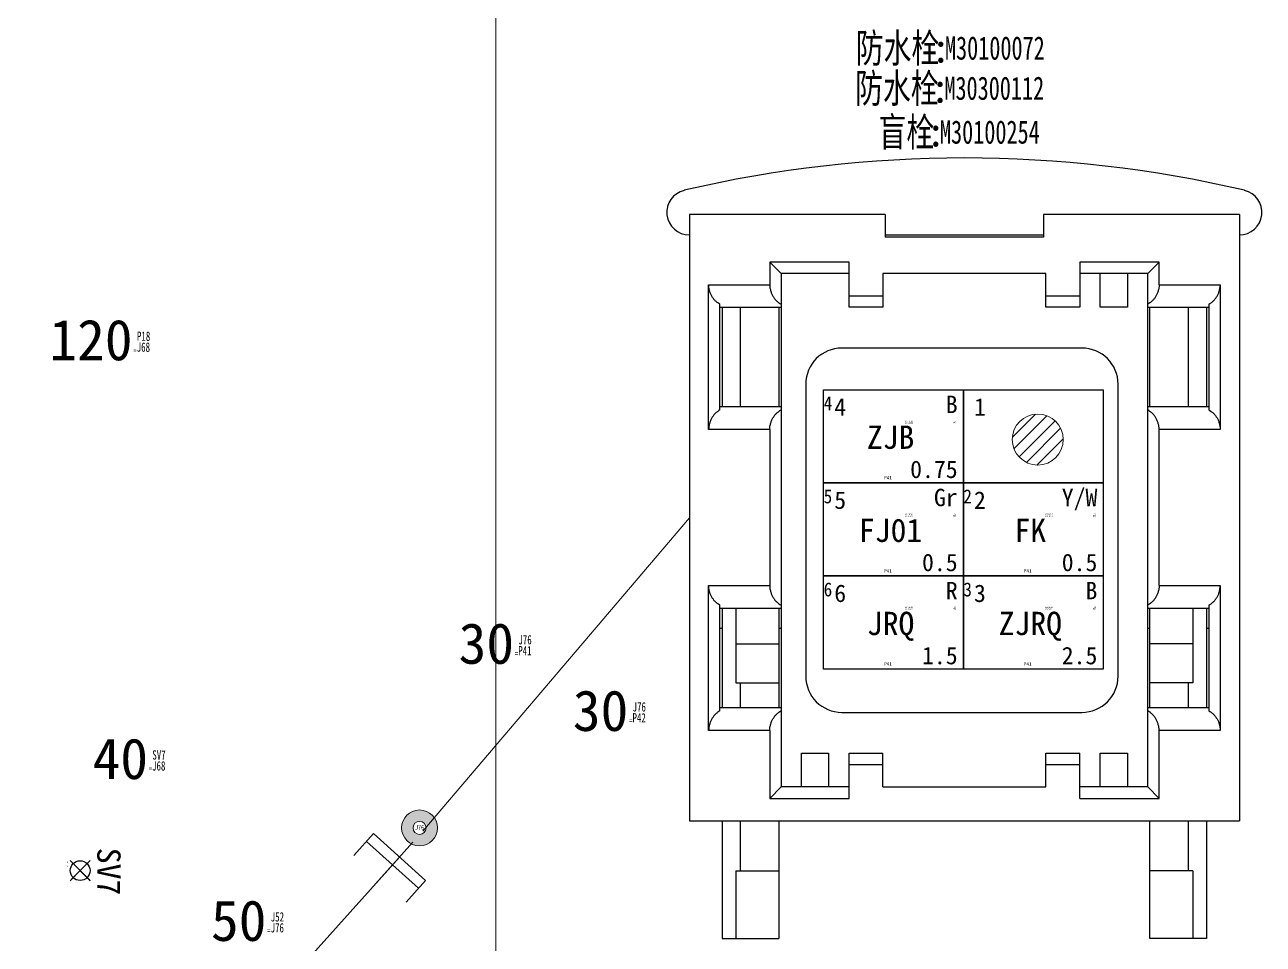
# Model space of a CAD drawing. Header units: millimetres. Extents: x -2653 to 6698, y -4403 to -42.
# Drawn here: x 394.1 to 500.5, y -505.8 to -426.8 of the extents above; entities that cross this region are included whole.
import ezdxf
from ezdxf.enums import TextEntityAlignment as Align

# ---------------------------------------------------------------- set-up
doc = ezdxf.new("R2010")
doc.units = ezdxf.units.MM
doc.header["$MEASUREMENT"] = 0
for name, color, linetype in [('01', 7, 'Continuous'), ('文字', 3, 'Continuous'), ('短路点', 4, 'Continuous'), ('短路点-E1', 53, 'Continuous'), ('短路点-短路线号', 2, 'Continuous'), ('节点长度', 1, 'Continuous'), ('节点长度-L', 32, 'Continuous'), ('轮廓线', 7, 'Continuous'), ('附件-供应商', 43, 'Continuous'), ('附件-名称', 53, 'Continuous'), ('附件-数量', 21, 'Continuous'), ('附件-编码', 52, 'Continuous')]:
    doc.layers.add(name, color=color, linetype=linetype)
for name, color, linetype, plot in [('短路点-不打印', 10, 'Continuous', False), ('节点长度-E1', 53, 'Continuous', False), ('节点长度-E2', 53, 'Continuous', False), ('节点长度-不打印', 14, 'Continuous', False), ('附件-不打印', 2, 'Continuous', False), ('隐藏-剥皮长度', 2, 'Continuous', False), ('隐藏-加余量', 1, 'Continuous', False), ('隐藏-备注', 1, 'Continuous', False), ('隐藏-孔位', 1, 'Continuous', False), ('隐藏-对应端子', 2, 'Continuous', False), ('隐藏-短路点信息', 4, 'Continuous', False), ('隐藏-节点长度辅助', 202, 'Continuous', False), ('隐藏-规格', 1, 'Continuous', False), ('隐藏-辅助信息', 3, 'Continuous', False), ('隐藏-防水栓', 2, 'Continuous', False)]:
    doc.layers.add(name, color=color, linetype=linetype, plot=plot)
doc.styles.add('CL', font='', dxfattribs={"height": 2})
doc.styles.add('灯泡', font='', dxfattribs={"width": 0.7})
doc.styles.get('CL').set_extended_font_data('SimSun')
doc.styles.get('灯泡').set_extended_font_data('NSimSun')

# ---------------------------------------------------------------- blocks, each defined once
blk = doc.blocks.new('节点长度')
at = {"layer": '节点长度-E1', "color": 202, "ltscale": 0.5, "style": 'CL', "width": 0.7, "flags": 4}
blk.add_attdef('E1', text='', height=0.8, dxfattribs=at).set_placement((1.35, 0.93), align=Align.MIDDLE_LEFT)
at = {"layer": '节点长度-E2', "color": 202, "ltscale": 0.5, "style": 'CL', "width": 0.7, "flags": 4}
blk.add_attdef('E2', text='', height=0.8, dxfattribs=at).set_placement((1.34, -0.01), align=Align.MIDDLE_LEFT)
at = {"layer": '节点长度-L', "color": 1, "ltscale": 0.5, "style": 'CL', "flags": 4}
blk.add_attdef('L', text='', height=2, dxfattribs=at).set_placement((0.98, 0.61), align=Align.MIDDLE_RIGHT)
at = {"layer": '节点长度-不打印', "color": 202, "ltscale": 0.5, "style": 'CL', "width": 0.7}
blk.add_text('=', height=0.5, dxfattribs=at).set_placement((1.19, -0.27), align=Align.MIDDLE_CENTER)
at = {"layer": '节点长度-不打印', "color": 1, "style": 'CL', "width": 0.8, "flags": 13}
blk.add_attdef('选项', text='', height=0.1, dxfattribs=at).set_placement((0.33, -0.1), align=Align.MIDDLE_CENTER)
blk = doc.blocks.new('短路点')
at = {"layer": '轮廓线', "color": 2, "linetype": 'ByBlock', "lineweight": -2}
for p, q in [((0, 0), (-0.87, 0.87)), ((-0.87, -0.87), (0.87, 0.87)), ((0, 0), (0.87, -0.87))]:
    blk.add_line(p, q, dxfattribs=at)
at = {"layer": '轮廓线', "color": 2, "linetype": 'ByBlock', "lineweight": -2, "const_width": 0.0983}
for points in [[(-0.87, -0.87), (0.87, 0.87)], [(-0.87, 0.87), (0.87, -0.87)]]:
    blk.add_lwpolyline(points, dxfattribs=at)
at = {"layer": '轮廓线', "linetype": 'ByBlock', "lineweight": -2}
blk.add_circle((0, 0), 0.847, dxfattribs=at)
at = {"layer": '短路点-E1', "color": 4, "ltscale": 0.5, "style": 'CL', "flags": 4}
blk.add_attdef('E1', text='', height=2, dxfattribs=at).set_placement((0.09, 2.44), align=Align.MIDDLE_CENTER)
at = {"layer": '短路点-不打印', "color": 4, "style": 'CL', "flags": 5}
for tag, p in [('右端线号', (0.85, 0.65)), ('左端线号', (0.85, 0.54)), ('绝缘长度', (0.85, 0.42)), ('剥皮', (0.85, 0.3)), ('绝缘', (0.85, 0.06)), ('位置', (0.85, -0.06)), ('回折', (0.85, 0.89)), ('回折长', (0.85, 0.77)), ('选项', (0.85, 0.18)), ('辅助', (0.85, -0.18)), ('搭接', (0.85, -0.29)), ('对应簧片', (0.85, -0.41))]:
    blk.add_attdef(tag, p, '', height=0.07, dxfattribs=at)
at = {"layer": '短路点-不打印', "color": 1, "style": 'CL', "flags": 5}
blk.add_attdef('备注', text='', height=0.3, dxfattribs=at).set_placement((0.85, -0.61), align=Align.MIDDLE_LEFT)
at = {"layer": '短路点-短路线号', "color": 4, "style": 'CL', "flags": 12}
blk.add_attdef('短路线号', text='', height=0.08, dxfattribs=at).set_placement((-0.8, -1.12), align=Align.MIDDLE_LEFT)
blk = doc.blocks.new('附件')
at = {"layer": '文字', "color": 3, "style": 'CL'}
blk.add_text(':', height=2.5, dxfattribs=at).set_placement((-3.79, -0.38), align=Align.MIDDLE_CENTER)
at = {"layer": '附件-不打印', "color": 3, "style": 'CL', "width": 0.7, "flags": 5}
for tag, p in [('供方编码', (-8.49, -1.62)), ('范围', (-8.49, -1.32)), ('工位', (-6.9, -1.32)), ('位置', (-5.31, -1.32))]:
    blk.add_attdef(tag, text='', height=0.2, dxfattribs=at).set_placement(p, align=Align.MIDDLE_CENTER)
at = {"layer": '附件-不打印', "color": 1, "style": 'CL'}
for tag, width, flags, p in [('选项', 0.7, 13, (-6.9, -1.62)), ('备注', 0.7, 5, (-5.31, -1.62)), ('规格', 0.7, 5, (-3.72, -1.62)), ('单位', 0.6, 1, (-3.72, -1.32))]:
    blk.add_attdef(tag, text='', height=0.2, dxfattribs=dict(at, width=width, flags=flags)).set_placement(p, align=Align.MIDDLE_CENTER)
at = {"layer": '附件-供应商', "color": 3, "style": 'CL', "width": 0.7, "flags": 8}
blk.add_attdef('供应商', text='', height=2.5, dxfattribs=at).set_placement((-13.4, -0.42), align=Align.MIDDLE_RIGHT)
at = {"layer": '附件-名称', "color": 3, "style": 'CL', "width": 0.7, "flags": 4}
blk.add_attdef('名称', text='', height=2.5, dxfattribs=at).set_placement((-3.92, -0.38), align=Align.MIDDLE_RIGHT)
at = {"layer": '附件-数量', "color": 2, "style": 'CL', "width": 0.7, "flags": 2}
blk.add_attdef('*', text='', height=1, dxfattribs=at).set_placement((15.72, -0.38), align=Align.MIDDLE_CENTER)
at = {"layer": '附件-数量', "color": 2, "style": 'CL', "width": 0.7, "flags": 4}
blk.add_attdef('数量', text='', height=1.2, dxfattribs=at).set_placement((16.07, -0.38), align=Align.MIDDLE_LEFT)
at = {"layer": '附件-编码', "color": 2, "style": 'CL', "width": 0.7, "flags": 4}
blk.add_attdef('编码', text='', height=2.5, dxfattribs=at).set_placement((-3.65, -0.38), align=Align.MIDDLE_LEFT)
blk = doc.blocks.new('1-967241-1')
at = {"color": 7, "linetype": 'Continuous'}
for p, q in [((-23.62, 52.1), (-23.62, 0)), ((-6.8, 52.1), (-23.62, 52.1)), ((-6.8, 52.1), (-6.8, 50.16)), ((6.8, 52.1), (6.8, 50.16)), ((23.62, 52.1), (6.8, 52.1)), ((23.62, 52.1), (23.62, 0)), ((-6.8, 50.35), (6.8, 50.35)), ((6.8, 50.16), (-6.8, 50.16)), ((-16.72, 48.02), (-15.75, 47.04)), ((-16.72, 48.02), (-16.72, 46.07)), ((-9.91, 48.02), (-16.72, 48.02)), ((-9.91, 44.13), (-9.91, 48.02)), ((9.91, 48.02), (9.91, 44.13)), ((16.72, 48.02), (9.91, 48.02)), ((16.72, 48.02), (15.75, 47.04)), ((16.72, 46.07), (16.72, 48.02)), ((-15.75, 47.04), (-15.75, 2.92)), ((-9.91, 47.04), (-15.75, 47.04)), ((-7, 47.04), (-7, 44.13)), ((7, 47.04), (-7, 47.04)), ((7, 44.13), (7, 47.04)), ((15.75, 47.04), (9.91, 47.04)), ((11.66, 44.13), (11.66, 47.04)), ((14, 47.04), (14, 44.13)), ((15.75, 2.92), (15.75, 47.04)), ((-21.97, 46.07), (-16.72, 46.07)), ((-21.97, 33.63), (-21.97, 46.07)), ((16.72, 46.07), (21.97, 46.07)), ((21.97, 46.07), (21.97, 33.63)), ((-7, 45.1), (-9.91, 45.1)), ((9.91, 45.1), (7, 45.1)), ((-21, 35.31), (-21, 44.39)), ((-21, 44.13), (-15.75, 44.13)), ((-20.8, 44.13), (-20.8, 35.58)), ((-19.25, 44.13), (-19.25, 35.58)), ((-15.94, 44.13), (-15.94, 35.58)), ((-7, 44.13), (-9.91, 44.13)), ((9.91, 44.13), (7, 44.13)), ((14, 44.13), (11.66, 44.13)), ((15.75, 44.13), (21, 44.13)), ((15.94, 35.58), (15.94, 44.13)), ((19.25, 35.58), (19.25, 44.13)), ((20.8, 44.13), (20.8, 35.58)), ((21, 44.39), (21, 35.31)), ((10.09, 40.63), (-10.52, 40.63)), ((-13.63, 37.52), (-13.63, 12.44)), ((13.2, 12.44), (13.2, 37.52)), ((-15.75, 35.58), (-21, 35.58)), ((21, 35.58), (15.75, 35.58)), ((-16.72, 33.63), (-21.97, 33.63)), ((-16.72, 33.63), (-16.72, 20.22)), ((16.72, 20.22), (16.72, 33.63)), ((21.97, 33.63), (16.72, 33.63)), ((-21.97, 20.22), (-16.72, 20.22)), ((-21.97, 7.78), (-21.97, 20.22)), ((16.72, 20.22), (21.97, 20.22)), ((21.97, 20.22), (21.97, 7.78)), ((-21, 9.46), (-21, 18.53)), ((-21, 18.27), (-15.75, 18.27)), ((-20.8, 18.27), (-20.8, 9.72)), ((-19.63, 18.27), (-19.63, 11.86)), ((-15.94, 18.27), (-15.94, 9.72)), ((15.75, 18.27), (21, 18.27)), ((15.94, 9.72), (15.94, 18.27)), ((19.63, 18.27), (19.63, 11.86)), ((20.8, 18.27), (20.8, 9.72)), ((21, 18.53), (21, 9.46)), ((-20.8, 16.52), (-21, 16.52)), ((-15.75, 16.52), (-15.94, 16.52)), ((15.94, 16.52), (15.75, 16.52)), ((21, 16.52), (20.8, 16.52)), ((-19.63, 15.21), (-15.94, 15.21)), ((19.63, 15.21), (15.94, 15.21)), ((-19.63, 11.86), (-15.94, 11.86)), ((-19.25, 11.86), (-19.25, 9.72)), ((19.63, 11.86), (15.94, 11.86)), ((19.25, 9.72), (19.25, 11.86)), ((-15.75, 9.72), (-21, 9.72)), ((21, 9.72), (15.75, 9.72)), ((-10.52, 9.33), (10.09, 9.33)), ((-16.72, 7.78), (-21.97, 7.78)), ((-16.72, 7.78), (-16.72, 1.94)), ((16.72, 1.94), (16.72, 7.78)), ((21.97, 7.78), (16.72, 7.78)), ((-14, 5.83), (-11.66, 5.83)), ((-14, 2.92), (-14, 5.83)), ((-11.66, 5.83), (-11.66, 2.92)), ((-9.91, 5.83), (-7, 5.83)), ((-9.91, 1.94), (-9.91, 5.83)), ((-7, 2.92), (-7, 5.83)), ((7, 5.83), (9.91, 5.83)), ((7, 2.92), (7, 5.83)), ((9.91, 1.94), (9.91, 5.83)), ((11.66, 5.83), (14, 5.83)), ((11.66, 2.92), (11.66, 5.83)), ((14, 5.83), (14, 2.92)), ((-9.91, 4.86), (-7, 4.86)), ((7, 4.86), (9.91, 4.86)), ((-16.72, 1.94), (-15.75, 2.92)), ((-9.91, 2.92), (-15.75, 2.92)), ((-7, 2.92), (7, 2.92)), ((15.75, 2.92), (9.91, 2.92)), ((16.72, 1.94), (15.75, 2.92)), ((-16.72, 1.94), (-9.91, 1.94)), ((9.91, 1.94), (16.72, 1.94)), ((-23.62, 0), (23.62, 0)), ((-20.8, 0), (-20.8, -10.11)), ((-19.25, 0), (-19.25, -4.28)), ((-15.94, 0), (-15.94, -10.11)), ((15.94, -10.11), (15.94, 0)), ((19.25, -4.28), (19.25, 0)), ((20.8, 0), (20.8, -10.11)), ((-19.63, -4.28), (-15.94, -4.28)), ((-19.63, -4.28), (-19.63, -10.11)), ((19.63, -4.28), (15.94, -4.28)), ((19.63, -4.28), (19.63, -10.11)), ((-20.8, -10.11), (-15.94, -10.11)), ((20.8, -10.11), (15.94, -10.11))]:
    blk.add_line(p, q, dxfattribs=at)
for points in [[(-0.09, 37.05), (-0.09, 29.05), (-12.09, 29.05), (-12.09, 37.05)], [(11.91, 37.05), (11.91, 29.05), (-0.09, 29.05), (-0.09, 37.05)], [(-0.09, 29.05), (-0.09, 21.05), (-12.09, 21.05), (-12.09, 29.05)], [(11.91, 29.05), (11.91, 21.05), (-0.09, 21.05), (-0.09, 29.05)], [(-0.09, 21.05), (-0.09, 13.05), (-12.09, 13.05), (-12.09, 21.05)], [(11.91, 21.05), (11.91, 13.05), (-0.09, 13.05), (-0.09, 21.05)]]:
    blk.add_lwpolyline(points, close=True)
for centre, radius, start, end in [((0, -48.79), 105.75, 76.8484, 103.1516), ((-23.62, 52.29), 1.94, 103.1516, 270), ((23.62, 52.29), 1.94, 270, 76.8484), ((-10.52, 37.52), 3.11, 90, 180), ((10.09, 37.52), 3.11, 0, 90), ((-10.52, 12.44), 3.11, 180, 270), ((10.09, 12.44), 3.11, 270, 0)]:
    blk.add_arc(centre, radius, start, end, dxfattribs=at)
for points, start_tangent, end_tangent in [([(-21, 44.39), (-21.18, 44.51), (-21.36, 44.66), (-21.52, 44.83), (-21.66, 45.03), (-21.79, 45.26), (-21.88, 45.51), (-21.95, 45.79), (-21.97, 46.07)], (-0.86592, 0.500183), (0, 1)), ([(-16.72, 46.07), (-16.7, 45.79), (-16.63, 45.51), (-16.54, 45.25), (-16.41, 45.03), (-16.27, 44.83), (-16.11, 44.66), (-15.93, 44.51), (-15.75, 44.39)], (0, -1), (0.86592, -0.500183)), ([(16.72, 46.07), (16.7, 45.79), (16.63, 45.51), (16.54, 45.25), (16.41, 45.03), (16.27, 44.83), (16.11, 44.66), (15.93, 44.51), (15.75, 44.39)], (0, -1), (-0.86592, -0.500183)), ([(21, 44.39), (21.18, 44.51), (21.36, 44.66), (21.52, 44.83), (21.66, 45.03), (21.79, 45.26), (21.88, 45.51), (21.95, 45.79), (21.97, 46.07)], (0.86592, 0.500183), (0, 1)), ([(-21, 35.31), (-21.18, 35.19), (-21.36, 35.05), (-21.52, 34.88), (-21.66, 34.68), (-21.79, 34.45), (-21.88, 34.19), (-21.95, 33.92), (-21.97, 33.63)], (-0.86592, -0.500183), (0, -1)), ([(-16.72, 33.63), (-16.7, 33.92), (-16.63, 34.2), (-16.54, 34.45), (-16.41, 34.68), (-16.27, 34.88), (-16.11, 35.05), (-15.93, 35.19), (-15.75, 35.31)], (0, 1), (0.86592, 0.500183)), ([(16.72, 33.63), (16.7, 33.92), (16.63, 34.2), (16.54, 34.45), (16.41, 34.68), (16.27, 34.88), (16.11, 35.05), (15.93, 35.19), (15.75, 35.31)], (0, 1), (-0.86592, 0.500183)), ([(21, 35.31), (21.18, 35.19), (21.36, 35.05), (21.52, 34.88), (21.66, 34.68), (21.79, 34.45), (21.88, 34.19), (21.95, 33.92), (21.97, 33.63)], (0.86592, -0.500183), (0, -1)), ([(-21, 18.53), (-21.18, 18.66), (-21.36, 18.8), (-21.52, 18.97), (-21.66, 19.17), (-21.79, 19.4), (-21.88, 19.65), (-21.95, 19.93), (-21.97, 20.22)], (-0.86592, 0.500183), (0, 1)), ([(-16.72, 20.22), (-16.7, 19.93), (-16.63, 19.65), (-16.54, 19.4), (-16.41, 19.17), (-16.27, 18.97), (-16.11, 18.8), (-15.93, 18.66), (-15.75, 18.53)], (0, -1), (0.86592, -0.500183)), ([(16.72, 20.22), (16.7, 19.93), (16.63, 19.65), (16.54, 19.4), (16.41, 19.17), (16.27, 18.97), (16.11, 18.8), (15.93, 18.66), (15.75, 18.53)], (0, -1), (-0.86592, -0.500183)), ([(21, 18.53), (21.18, 18.66), (21.36, 18.8), (21.52, 18.97), (21.66, 19.17), (21.79, 19.4), (21.88, 19.65), (21.95, 19.93), (21.97, 20.22)], (0.86592, 0.500183), (0, 1)), ([(-21, 9.46), (-21.18, 9.34), (-21.36, 9.19), (-21.52, 9.02), (-21.66, 8.82), (-21.79, 8.59), (-21.88, 8.34), (-21.95, 8.06), (-21.97, 7.78)], (-0.86592, -0.500183), (0, -1)), ([(-16.72, 7.78), (-16.7, 8.06), (-16.63, 8.34), (-16.54, 8.59), (-16.41, 8.82), (-16.27, 9.02), (-16.11, 9.19), (-15.93, 9.34), (-15.75, 9.46)], (0, 1), (0.86592, 0.500183)), ([(16.72, 7.78), (16.7, 8.06), (16.63, 8.34), (16.54, 8.59), (16.41, 8.82), (16.27, 9.02), (16.11, 9.19), (15.93, 9.34), (15.75, 9.46)], (0, 1), (-0.86592, 0.500183)), ([(21, 9.46), (21.18, 9.34), (21.36, 9.19), (21.52, 9.02), (21.66, 8.82), (21.79, 8.59), (21.88, 8.34), (21.95, 8.06), (21.97, 7.78)], (0.86592, -0.500183), (0, -1))]:
    blk.add_spline(points, degree=3, dxfattribs=dict(at, start_tangent=start_tangent, end_tangent=end_tangent))
at = {"color": 0, "linetype": 'ByBlock', "lineweight": -2, "style": '灯泡'}
for s, p in [('4', (-11.18, 34.81)), ('1', (0.82, 34.81)), ('5', (-11.18, 26.81)), ('2', (0.82, 26.81)), ('6', (-11.18, 18.81)), ('3', (0.82, 18.81))]:
    blk.add_text(s, height=1.5, dxfattribs=at).set_placement(p)
blk = doc.blocks.new('分支点')
at = {"layer": '轮廓线'}
h = blk.add_hatch(color=1, dxfattribs=at)
edge = h.paths.add_edge_path()
edge.add_arc((0, 0), 1.54, 0, 360)
edge = h.paths.add_edge_path(flags=16)
edge.add_arc((0, 0), 0.56, 0, 360)
at = {"layer": '轮廓线', "color": 1, "linetype": 'ByBlock', "lineweight": -2}
for radius in [1.54, 0.56]:
    blk.add_circle((0, 0), radius, dxfattribs=at)
at = {"layer": '轮廓线', "color": 2, "style": 'CL', "width": 0.8}
blk.add_attdef('位置', text='', height=0.4, dxfattribs=at).set_placement((0, 0.04), align=Align.MIDDLE_CENTER)
at = {"layer": '隐藏-辅助信息', "color": 1, "style": 'CL', "width": 0.8, "flags": 13}
blk.add_attdef('选项', text='', height=0.1, dxfattribs=at).set_placement((0, -0.46), align=Align.MIDDLE_CENTER)
blk = doc.blocks.new('电线2')
at = {"layer": '轮廓线', "color": 7, "style": 'CL', "flags": 4}
for tag, p in [('颜色', (5.88, 2.8)), ('线径', (5.88, -2.78))]:
    blk.add_attdef(tag, text='', height=1.5, dxfattribs=at).set_placement(p, align=Align.MIDDLE_RIGHT)
blk.add_attdef('线号', text='', height=2, dxfattribs=at).set_placement((0.13, -0.02), align=Align.MIDDLE_CENTER)
at = {"layer": '隐藏-剥皮长度', "color": 2, "style": 'CL', "width": 0.9, "flags": 4}
blk.add_attdef('剥皮', text='', height=0.1, dxfattribs=at).set_placement((5.74, 1.22), align=Align.MIDDLE_RIGHT)
at = {"layer": '隐藏-加余量', "color": 1, "style": 'CL', "width": 0.9, "flags": 4}
blk.add_attdef('加余量', text='', height=0.1, dxfattribs=at).set_placement((5.74, 1.36), align=Align.MIDDLE_RIGHT)
at = {"layer": '隐藏-备注', "color": 1, "style": 'CL', "width": 0.9, "flags": 5}
blk.add_attdef('备注', text='', height=0.1, dxfattribs=at).set_placement((3.7, -1.38), align=Align.MIDDLE_CENTER)
at = {"layer": '隐藏-孔位', "color": 6, "style": 'CL', "width": 0.9, "flags": 4}
blk.add_attdef('孔位', text='', height=1.2, dxfattribs=at).set_placement((-5.62, 2.91), align=Align.MIDDLE_LEFT)
at = {"layer": '隐藏-对应端子', "color": 2, "style": 'CL', "width": 0.9, "flags": 4}
blk.add_attdef('对应簧片', text='', height=0.1, dxfattribs=at).set_placement((2.06, 1.21), align=Align.MIDDLE_RIGHT)
at = {"layer": '隐藏-规格', "color": 1, "style": 'CL', "width": 0.9, "flags": 5}
blk.add_attdef('规格', text='', height=0.2, dxfattribs=at).set_placement((5.74, -1.39), align=Align.MIDDLE_RIGHT)
at = {"layer": '隐藏-辅助信息', "color": 3, "style": 'CL', "width": 0.9, "flags": 5}
for tag, p in [('供方编码', (3.7, 1.24)), ('编码', (3.7, 1.37))]:
    blk.add_attdef(tag, text='', height=0.1, dxfattribs=at).set_placement(p, align=Align.MIDDLE_CENTER)
at = {"layer": '隐藏-辅助信息', "color": 2, "style": 'CL', "width": 0.9, "flags": 5}
for tag, p in [('辅助', (3.7, 1.51)), ('标识管', (3.7, -1.14))]:
    blk.add_attdef(tag, text='', height=0.1, dxfattribs=at).set_placement(p, align=Align.MIDDLE_CENTER)
at = {"layer": '隐藏-辅助信息', "color": 3, "style": 'CL', "width": 0.9, "flags": 5}
for tag, p in [('线种', (2.06, -1.26)), ('工位', (2.06, -1.38))]:
    blk.add_attdef(tag, text='', height=0.1, dxfattribs=at).set_placement(p, align=Align.MIDDLE_RIGHT)
at = {"layer": '隐藏-辅助信息', "color": 1, "style": 'CL', "width": 0.9, "flags": 5}
blk.add_attdef('选项', text='', height=0.1, dxfattribs=at).set_placement((3.7, -1.26), align=Align.MIDDLE_CENTER)
at = {"layer": '隐藏-辅助信息', "color": 4, "style": 'CL', "width": 0.9, "flags": 4}
blk.add_attdef('位置', text='', height=0.3, dxfattribs=at).set_placement((-0.09, -3.49), align=Align.MIDDLE_CENTER)
at = {"layer": '隐藏-防水栓', "color": 2, "style": 'CL', "width": 0.9, "flags": 4}
blk.add_attdef('防水栓', text='', height=0.1, dxfattribs=at).set_placement((2.06, 1.36), align=Align.MIDDLE_RIGHT)
blk = doc.blocks.new('缠胶带')
at = {"layer": '01', "color": 0}
for p, q in [((0, 3), (0, -3)), ((0, 3), (2.5, 3)), ((0, -3), (2.5, -3))]:
    blk.add_line(p, q, dxfattribs=at)
blk = doc.blocks.new('LNTH-RJDQCZ')
at = {"color": 7}
blk.add_line((0.9, 3.01), (0.9, -3.01), dxfattribs=at)
at = {"color": 0, "lineweight": 25}
blk.add_line((3.1, 0), (-1.7, 0), dxfattribs=at)
at = {"color": 7, "xscale": 1.002857143859728, "yscale": 1.002857143859728, "zscale": 1.002857143859728}
blk.add_blockref('缠胶带', (0, 0), dxfattribs=at)

msp = doc.modelspace()

# ---------------------------------------------------------------- hatches: boundary and pattern name
at = {"linetype": 'ByBlock', "lineweight": 9}
h = msp.add_hatch(dxfattribs=at)
h.set_pattern_fill('LINE', color=0, scale=0.25, angle=45, style=0)
h.set_pattern_definition([(45, (-2628.1397, -1376.982), (-0.561266, 0.561266), [])])
h.paths.add_polyline_path([(478.93, -462.4, 1), (483.31, -462.4, 1)])

# ---------------------------------------------------------------- linework, layer by layer
at = {"color": 0, "linetype": 'ByBlock', "lineweight": 9}
msp.add_circle((481.12, -462.4), 2.19, dxfattribs=at)
at = {"layer": '轮廓线', "color": 3, "lineweight": 0}
msp.add_line((434.57, -342.27), (434.57, -1150.36), dxfattribs=at)
at = {"layer": '轮廓线', "lineweight": 0}
msp.add_line((428.31, -496.04), (451.2, -469.12), dxfattribs=at)
at = {"layer": '轮廓线', "color": 3, "lineweight": 0}
msp.add_lwpolyline([(394.11, -534.16), (426.3, -498.27)], dxfattribs=at)

# ---------------------------------------------------------------- block references
ref = msp.add_blockref('附件', (476.58, -428.38))
ref.add_attrib('名称', '防水栓', dxfattribs={"layer": '附件-名称', "color": 3, "height": 2.5, "style": 'CL', "width": 0.7, "flags": 8}).set_placement((472.65, -428.76), align=Align.MIDDLE_RIGHT)
ref.add_attrib('编码', 'M30100072', dxfattribs={"layer": '附件-编码', "color": 2, "height": 2, "style": 'CL', "width": 0.7}).set_placement((473.15, -428.76), align=Align.MIDDLE_LEFT)
ref = msp.add_blockref('附件', (476.52, -431.83))
ref.add_attrib('名称', '防水栓', dxfattribs={"layer": '附件-名称', "color": 3, "height": 2.5, "style": 'CL', "width": 0.7, "flags": 8}).set_placement((472.6, -432.21), align=Align.MIDDLE_RIGHT)
ref.add_attrib('编码', 'M30300112', dxfattribs={"layer": '附件-编码', "color": 2, "height": 2, "style": 'CL', "width": 0.7}).set_placement((473.1, -432.21), align=Align.MIDDLE_LEFT)
ref = msp.add_blockref('附件', (476.15, -435.59))
ref.add_attrib('名称', '盲栓', dxfattribs={"layer": '附件-名称', "color": 3, "height": 2.5, "style": 'CL', "width": 0.7, "flags": 8}).set_placement((472.22, -435.98), align=Align.MIDDLE_RIGHT)
ref.add_attrib('编码', 'M30100254', dxfattribs={"layer": '附件-编码', "color": 2, "height": 2, "style": 'CL', "width": 0.7}).set_placement((472.72, -435.98), align=Align.MIDDLE_LEFT)
msp.add_blockref('1-967241-1', (474.82, -495.17))
at = {"lineweight": -3}
ref = msp.add_blockref('节点长度', (402.39, -454.45), dxfattribs=at)
ref.add_attrib('L', '120', dxfattribs={"layer": '节点长度', "color": 1, "ltscale": 0.5, "height": 3.5, "style": 'CL'}).set_placement((403.37, -453.84), align=Align.MIDDLE_RIGHT)
ref.add_attrib('E1', 'P18', dxfattribs={"layer": '隐藏-节点长度辅助', "color": 202, "ltscale": 0.5, "height": 0.8, "style": 'CL', "width": 0.7}).set_placement((403.75, -453.52), align=Align.MIDDLE_LEFT)
ref.add_attrib('E2', 'J68', dxfattribs={"layer": '隐藏-节点长度辅助', "color": 202, "ltscale": 0.5, "height": 0.8, "style": 'CL', "width": 0.7}).set_placement((403.73, -454.46), align=Align.MIDDLE_LEFT)
at = {"lineweight": 0}
ref = msp.add_blockref('电线2', (468.36, -462.19), dxfattribs=at)
ref.add_attrib('线号', 'ZJB', dxfattribs={"layer": '轮廓线', "color": 7, "height": 2, "style": 'CL'}).set_placement((468.48, -462.2), align=Align.MIDDLE_CENTER)
ref.add_attrib('线径', '0.75', dxfattribs={"layer": '轮廓线', "color": 7, "height": 1.5, "style": 'CL'}).set_placement((474.24, -464.96), align=Align.MIDDLE_RIGHT)
ref.add_attrib('颜色', 'B', dxfattribs={"layer": '轮廓线', "color": 7, "height": 1.5, "style": 'CL'}).set_placement((474.24, -459.38), align=Align.MIDDLE_RIGHT)
ref.add_attrib('孔位', '4', dxfattribs={"layer": '隐藏-孔位', "color": 6, "height": 1.2, "style": 'CL', "width": 0.9}).set_placement((462.73, -459.28), align=Align.MIDDLE_LEFT)
ref.add_attrib('剥皮', '剥皮', dxfattribs={"layer": '隐藏-剥皮长度', "color": 2, "height": 0.1, "style": 'CL', "width": 0.9}).set_placement((474.1, -460.96), align=Align.MIDDLE_RIGHT)
ref.add_attrib('对应簧片', 'M23001295', dxfattribs={"layer": '隐藏-对应端子', "color": 2, "height": 0.1, "style": 'CL', "width": 0.9}).set_placement((470.41, -460.98), align=Align.MIDDLE_RIGHT)
ref.add_attrib('防水栓', 'M30100072', dxfattribs={"layer": '隐藏-防水栓', "color": 2, "height": 0.1, "style": 'CL', "width": 0.9}).set_placement((470.41, -460.82), align=Align.MIDDLE_RIGHT)
ref.add_attrib('加余量', '25', dxfattribs={"layer": '隐藏-加余量', "color": 1, "height": 0.1, "style": 'CL', "width": 0.9}).set_placement((474.1, -460.82), align=Align.MIDDLE_RIGHT)
ref.add_attrib('位置', 'P41', dxfattribs={"layer": '隐藏-辅助信息', "color": 4, "height": 0.3, "style": 'CL', "width": 0.9}).set_placement((468.26, -465.68), align=Align.MIDDLE_CENTER)
ref = msp.add_blockref('电线2', (468.36, -470.19), dxfattribs=at)
ref.add_attrib('线号', 'FJ01', dxfattribs={"layer": '轮廓线', "color": 7, "height": 2, "style": 'CL'}).set_placement((468.48, -470.2), align=Align.MIDDLE_CENTER)
ref.add_attrib('线径', '0.5', dxfattribs={"layer": '轮廓线', "color": 7, "height": 1.5, "style": 'CL'}).set_placement((474.24, -472.96), align=Align.MIDDLE_RIGHT)
ref.add_attrib('颜色', 'Gr', dxfattribs={"layer": '轮廓线', "color": 7, "height": 1.5, "style": 'CL'}).set_placement((474.24, -467.38), align=Align.MIDDLE_RIGHT)
ref.add_attrib('孔位', '5', dxfattribs={"layer": '隐藏-孔位', "color": 6, "height": 1.2, "style": 'CL', "width": 0.9}).set_placement((462.73, -467.28), align=Align.MIDDLE_LEFT)
ref.add_attrib('剥皮', '剥皮', dxfattribs={"layer": '隐藏-剥皮长度', "color": 2, "height": 0.1, "style": 'CL', "width": 0.9}).set_placement((474.1, -468.96), align=Align.MIDDLE_RIGHT)
ref.add_attrib('对应簧片', 'M23001295', dxfattribs={"layer": '隐藏-对应端子', "color": 2, "height": 0.1, "style": 'CL', "width": 0.9}).set_placement((470.41, -468.98), align=Align.MIDDLE_RIGHT)
ref.add_attrib('防水栓', 'M30100072', dxfattribs={"layer": '隐藏-防水栓', "color": 2, "height": 0.1, "style": 'CL', "width": 0.9}).set_placement((470.41, -468.82), align=Align.MIDDLE_RIGHT)
ref.add_attrib('加余量', '25', dxfattribs={"layer": '隐藏-加余量', "color": 1, "height": 0.1, "style": 'CL', "width": 0.9}).set_placement((474.1, -468.82), align=Align.MIDDLE_RIGHT)
ref.add_attrib('位置', 'P41', dxfattribs={"layer": '隐藏-辅助信息', "color": 4, "height": 0.3, "style": 'CL', "width": 0.9}).set_placement((468.26, -473.68), align=Align.MIDDLE_CENTER)
ref = msp.add_blockref('电线2', (480.36, -470.19), dxfattribs=at)
ref.add_attrib('线号', 'FK', dxfattribs={"layer": '轮廓线', "color": 7, "height": 2, "style": 'CL'}).set_placement((480.48, -470.2), align=Align.MIDDLE_CENTER)
ref.add_attrib('线径', '0.5', dxfattribs={"layer": '轮廓线', "color": 7, "height": 1.5, "style": 'CL'}).set_placement((486.24, -472.96), align=Align.MIDDLE_RIGHT)
ref.add_attrib('颜色', 'Y/W', dxfattribs={"layer": '轮廓线', "color": 7, "height": 1.5, "style": 'CL'}).set_placement((486.24, -467.38), align=Align.MIDDLE_RIGHT)
ref.add_attrib('孔位', '2', dxfattribs={"layer": '隐藏-孔位', "color": 6, "height": 1.2, "style": 'CL', "width": 0.9}).set_placement((474.73, -467.28), align=Align.MIDDLE_LEFT)
ref.add_attrib('剥皮', '剥皮', dxfattribs={"layer": '隐藏-剥皮长度', "color": 2, "height": 0.1, "style": 'CL', "width": 0.9}).set_placement((486.1, -468.96), align=Align.MIDDLE_RIGHT)
ref.add_attrib('对应簧片', 'M23001295', dxfattribs={"layer": '隐藏-对应端子', "color": 2, "height": 0.1, "style": 'CL', "width": 0.9}).set_placement((482.41, -468.98), align=Align.MIDDLE_RIGHT)
ref.add_attrib('防水栓', 'M30100072', dxfattribs={"layer": '隐藏-防水栓', "color": 2, "height": 0.1, "style": 'CL', "width": 0.9}).set_placement((482.41, -468.82), align=Align.MIDDLE_RIGHT)
ref.add_attrib('加余量', '25', dxfattribs={"layer": '隐藏-加余量', "color": 1, "height": 0.1, "style": 'CL', "width": 0.9}).set_placement((486.1, -468.82), align=Align.MIDDLE_RIGHT)
ref.add_attrib('位置', 'P41', dxfattribs={"layer": '隐藏-辅助信息', "color": 4, "height": 0.3, "style": 'CL', "width": 0.9}).set_placement((480.26, -473.68), align=Align.MIDDLE_CENTER)
ref = msp.add_blockref('电线2', (468.36, -478.19), dxfattribs=at)
ref.add_attrib('线号', 'JRQ', dxfattribs={"layer": '轮廓线', "color": 7, "height": 2, "style": 'CL'}).set_placement((468.48, -478.2), align=Align.MIDDLE_CENTER)
ref.add_attrib('线径', '1.5', dxfattribs={"layer": '轮廓线', "color": 7, "height": 1.5, "style": 'CL'}).set_placement((474.24, -480.96), align=Align.MIDDLE_RIGHT)
ref.add_attrib('颜色', 'R', dxfattribs={"layer": '轮廓线', "color": 7, "height": 1.5, "style": 'CL'}).set_placement((474.24, -475.38), align=Align.MIDDLE_RIGHT)
ref.add_attrib('孔位', '6', dxfattribs={"layer": '隐藏-孔位', "color": 6, "height": 1.2, "style": 'CL', "width": 0.9}).set_placement((462.73, -475.28), align=Align.MIDDLE_LEFT)
ref.add_attrib('剥皮', '剥皮', dxfattribs={"layer": '隐藏-剥皮长度', "color": 2, "height": 0.1, "style": 'CL', "width": 0.9}).set_placement((474.1, -476.96), align=Align.MIDDLE_RIGHT)
ref.add_attrib('对应簧片', 'M23001296', dxfattribs={"layer": '隐藏-对应端子', "color": 2, "height": 0.1, "style": 'CL', "width": 0.9}).set_placement((470.41, -476.98), align=Align.MIDDLE_RIGHT)
ref.add_attrib('防水栓', 'M30100072', dxfattribs={"layer": '隐藏-防水栓', "color": 2, "height": 0.1, "style": 'CL', "width": 0.9}).set_placement((470.41, -476.82), align=Align.MIDDLE_RIGHT)
ref.add_attrib('加余量', '25', dxfattribs={"layer": '隐藏-加余量', "color": 1, "height": 0.1, "style": 'CL', "width": 0.9}).set_placement((474.1, -476.82), align=Align.MIDDLE_RIGHT)
ref.add_attrib('位置', 'P41', dxfattribs={"layer": '隐藏-辅助信息', "color": 4, "height": 0.3, "style": 'CL', "width": 0.9}).set_placement((468.26, -481.68), align=Align.MIDDLE_CENTER)
ref = msp.add_blockref('电线2', (480.36, -478.19), dxfattribs=at)
ref.add_attrib('线号', 'ZJRQ', dxfattribs={"layer": '轮廓线', "color": 7, "height": 2, "style": 'CL'}).set_placement((480.48, -478.2), align=Align.MIDDLE_CENTER)
ref.add_attrib('线径', '2.5', dxfattribs={"layer": '轮廓线', "color": 7, "height": 1.5, "style": 'CL'}).set_placement((486.24, -480.96), align=Align.MIDDLE_RIGHT)
ref.add_attrib('颜色', 'B', dxfattribs={"layer": '轮廓线', "color": 7, "height": 1.5, "style": 'CL'}).set_placement((486.24, -475.38), align=Align.MIDDLE_RIGHT)
ref.add_attrib('孔位', '3', dxfattribs={"layer": '隐藏-孔位', "color": 6, "height": 1.2, "style": 'CL', "width": 0.9}).set_placement((474.73, -475.28), align=Align.MIDDLE_LEFT)
ref.add_attrib('剥皮', '剥皮', dxfattribs={"layer": '隐藏-剥皮长度', "color": 2, "height": 0.1, "style": 'CL', "width": 0.9}).set_placement((486.1, -476.96), align=Align.MIDDLE_RIGHT)
ref.add_attrib('对应簧片', 'M22000927', dxfattribs={"layer": '隐藏-对应端子', "color": 2, "height": 0.1, "style": 'CL', "width": 0.9}).set_placement((482.41, -476.98), align=Align.MIDDLE_RIGHT)
ref.add_attrib('防水栓', 'M30300112', dxfattribs={"layer": '隐藏-防水栓', "color": 2, "height": 0.1, "style": 'CL', "width": 0.9}).set_placement((482.41, -476.82), align=Align.MIDDLE_RIGHT)
ref.add_attrib('加余量', '25', dxfattribs={"layer": '隐藏-加余量', "color": 1, "height": 0.1, "style": 'CL', "width": 0.9}).set_placement((486.1, -476.82), align=Align.MIDDLE_RIGHT)
ref.add_attrib('位置', 'P41', dxfattribs={"layer": '隐藏-辅助信息', "color": 4, "height": 0.3, "style": 'CL', "width": 0.9}).set_placement((480.26, -481.68), align=Align.MIDDLE_CENTER)
ref = msp.add_blockref('节点长度', (435.16, -480.53), dxfattribs=at)
ref.add_attrib('L', '30', dxfattribs={"layer": '节点长度', "color": 1, "ltscale": 0.5, "height": 3.5, "style": 'CL'}).set_placement((436.14, -479.92), align=Align.MIDDLE_RIGHT)
ref.add_attrib('E1', 'J76', dxfattribs={"layer": '隐藏-节点长度辅助', "color": 202, "ltscale": 0.5, "height": 0.8, "style": 'CL', "width": 0.7}).set_placement((436.51, -479.6), align=Align.MIDDLE_LEFT)
ref.add_attrib('E2', 'P41', dxfattribs={"layer": '隐藏-节点长度辅助', "color": 202, "ltscale": 0.5, "height": 0.8, "style": 'CL', "width": 0.7}).set_placement((436.5, -480.54), align=Align.MIDDLE_LEFT)
at = {"lineweight": -3}
ref = msp.add_blockref('节点长度', (403.72, -490.43), dxfattribs=at)
ref.add_attrib('L', '40', dxfattribs={"layer": '节点长度', "color": 1, "ltscale": 0.5, "height": 3.5, "style": 'CL'}).set_placement((404.7, -489.82), align=Align.MIDDLE_RIGHT)
ref.add_attrib('E1', 'SV7', dxfattribs={"layer": '隐藏-节点长度辅助', "color": 202, "ltscale": 0.5, "height": 0.8, "style": 'CL', "width": 0.7}).set_placement((405.07, -489.5), align=Align.MIDDLE_LEFT)
ref.add_attrib('E2', 'J68', dxfattribs={"layer": '隐藏-节点长度辅助', "color": 202, "ltscale": 0.5, "height": 0.8, "style": 'CL', "width": 0.7}).set_placement((405.05, -490.44), align=Align.MIDDLE_LEFT)
at = {"lineweight": 0}
msp.add_blockref('分支点', (428.02, -495.77), dxfattribs=at).add_auto_attribs({'位置': 'J76'})
at = {"lineweight": -3}
ref = msp.add_blockref('短路点', (398.87, -499.44), dxfattribs=dict(at, rotation=270.0976659886288))
ref.add_attrib('E1', 'SV7', dxfattribs={"layer": '短路点', "color": 4, "ltscale": 0.5, "height": 2, "rotation": 270.0977, "style": 'CL'}).set_placement((401.34, -499.52), align=Align.MIDDLE_CENTER)
ref.add_attrib('短路线号', 'FK/V7/V7A', dxfattribs={"layer": '隐藏-短路点信息', "color": 4, "height": 0.08, "rotation": 270.0977, "style": 'CL'}).set_placement((397.77, -498.64), align=Align.MIDDLE_LEFT)
at = {"lineweight": 0}
ref = msp.add_blockref('节点长度', (413.89, -504.34), dxfattribs=at)
ref.add_attrib('L', '50', dxfattribs={"layer": '节点长度', "color": 1, "ltscale": 0.5, "height": 3.5, "style": 'CL'}).set_placement((414.87, -503.73), align=Align.MIDDLE_RIGHT)
ref.add_attrib('E1', 'J52', dxfattribs={"layer": '隐藏-节点长度辅助', "color": 202, "ltscale": 0.5, "height": 0.8, "style": 'CL', "width": 0.7}).set_placement((415.24, -503.41), align=Align.MIDDLE_LEFT)
ref.add_attrib('E2', 'J76', dxfattribs={"layer": '隐藏-节点长度辅助', "color": 202, "ltscale": 0.5, "height": 0.8, "style": 'CL', "width": 0.7}).set_placement((415.23, -504.35), align=Align.MIDDLE_LEFT)
at = {"layer": '轮廓线', "lineweight": 0}
ref = msp.add_blockref('节点长度', (444.97, -486.3), dxfattribs=at)
ref.add_attrib('L', '30', dxfattribs={"layer": '隐藏-备注', "color": 1, "ltscale": 0.5, "height": 3.5, "style": 'CL'}).set_placement((445.95, -485.69), align=Align.MIDDLE_RIGHT)
ref.add_attrib('E1', 'J76', dxfattribs={"layer": '隐藏-节点长度辅助', "color": 202, "ltscale": 0.5, "height": 0.8, "style": 'CL', "width": 0.7}).set_placement((446.32, -485.37), align=Align.MIDDLE_LEFT)
ref.add_attrib('E2', 'P42', dxfattribs={"layer": '隐藏-节点长度辅助', "color": 202, "ltscale": 0.5, "height": 0.8, "style": 'CL', "width": 0.7}).set_placement((446.31, -486.31), align=Align.MIDDLE_LEFT)
at = {"layer": '轮廓线', "color": 3, "lineweight": 0, "rotation": 228.1096126807703}
msp.add_blockref('LNTH-RJDQCZ', (426.3, -498.27), dxfattribs=at)

doc.saveas('drawing.dxf')
